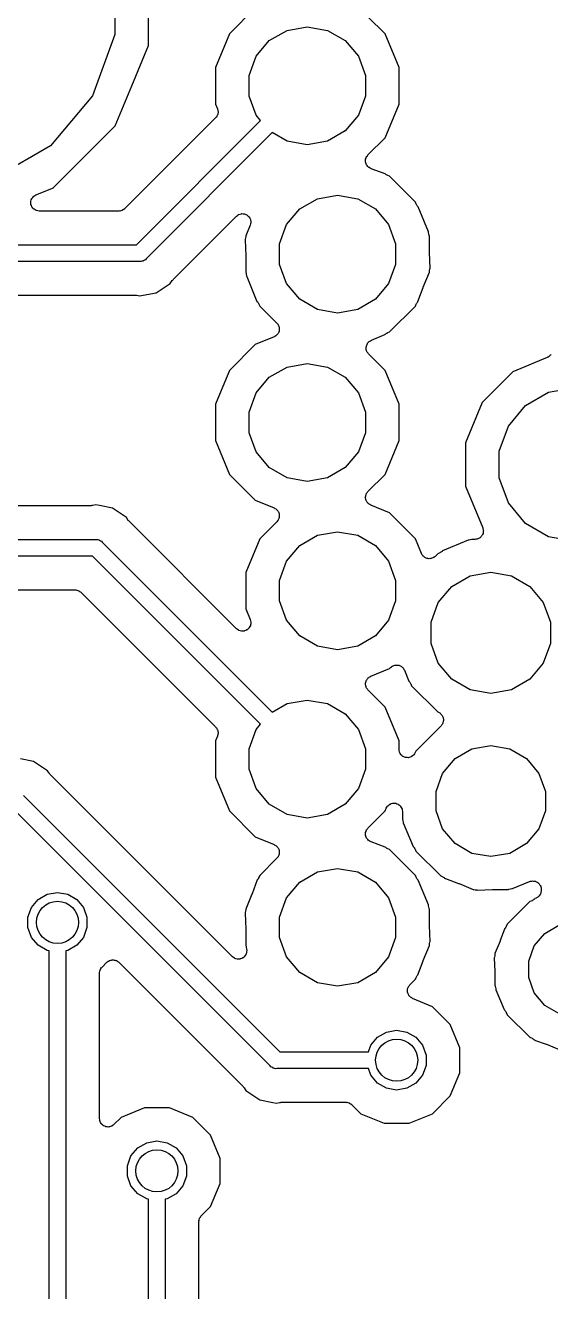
# Model space of a CAD drawing. Extents: x 240.1 to 314.9, y -176.2 to -102.8.
# Drawn here: x 255.87 to 263.79, y -139.48 to -120.37 of the extents above; entities that cross this region are included whole.
import ezdxf

# ---------------------------------------------------------------- set-up
doc = ezdxf.new("R2010")
doc.units = 0
doc.header["$MEASUREMENT"] = 0
doc.layers.add('BLACK', color=7, linetype='CONTINUOUS')

msp = doc.modelspace()

# ---------------------------------------------------------------- linework, layer by layer
at = {"layer": 'BLACK', "linetype": 'CONTINUOUS'}
for p, q in [((257.22, -119.521), (257.22, -120.509)), ((257.728, -120.678), (257.728, -120.02)), ((259.337, -120.111), (258.948, -120.501)), ((259.817, -120.449), (260.121, -120.395)), ((260.121, -120.395), (260.426, -120.449)), ((261.295, -120.501), (261.037, -120.243)), ((257.22, -120.509), (256.882, -121.437)), ((258.948, -120.501), (258.737, -121.01)), ((259.549, -120.603), (259.817, -120.449)), ((260.426, -120.449), (260.693, -120.603)), ((261.506, -121.01), (261.295, -120.501)), ((257.474, -121.286), (257.728, -120.678)), ((259.351, -120.84), (259.549, -120.603)), ((260.693, -120.603), (260.892, -120.84)), ((259.245, -121.13), (259.351, -120.84)), ((260.892, -120.84), (260.998, -121.13)), ((258.737, -121.01), (258.737, -121.56)), ((259.245, -121.44), (259.245, -121.13)), ((260.998, -121.13), (260.998, -121.44)), ((261.506, -121.56), (261.506, -121.01)), ((257.224, -121.889), (257.474, -121.286)), ((257.474, -121.286), (257.474, -121.286)), ((257.474, -121.286), (257.474, -121.286)), ((256.882, -121.437), (256.248, -122.193)), ((259.351, -121.73), (259.245, -121.44)), ((260.998, -121.44), (260.892, -121.73)), ((258.737, -121.56), (258.766, -121.631)), ((258.764, -121.733), (258.756, -121.745)), ((258.766, -121.725), (258.764, -121.733)), ((258.766, -121.631), (258.768, -121.639)), ((258.77, -121.718), (258.766, -121.725)), ((258.768, -121.639), (258.772, -121.647)), ((258.772, -121.704), (258.77, -121.718)), ((258.772, -121.647), (258.773, -121.661)), ((258.776, -121.691), (258.772, -121.704)), ((258.773, -121.661), (258.776, -121.674)), ((258.776, -121.674), (258.775, -121.682)), ((258.775, -121.682), (258.776, -121.691)), ((259.417, -121.809), (259.351, -121.73)), ((260.892, -121.73), (260.693, -121.967)), ((261.295, -122.069), (261.506, -121.56)), ((256.291, -122.822), (257.224, -121.889)), ((258.739, -121.77), (257.371, -123.138)), ((257.544, -123.683), (259.417, -121.809)), ((258.744, -121.763), (258.739, -121.77)), ((258.75, -121.757), (258.744, -121.763)), ((258.756, -121.745), (258.75, -121.757)), ((259.594, -121.992), (257.69, -123.896)), ((259.817, -122.121), (259.594, -121.992)), ((260.693, -121.967), (260.426, -122.121)), ((261.037, -122.327), (261.295, -122.069)), ((256.248, -122.193), (255.392, -122.687)), ((260.121, -122.175), (259.817, -122.121)), ((260.426, -122.121), (260.121, -122.175)), ((261.001, -122.405), (261.002, -122.4)), ((261.002, -122.422), (261.001, -122.405)), ((261.002, -122.394), (261.008, -122.379)), ((261.002, -122.4), (261.002, -122.394)), ((261.002, -122.438), (261.002, -122.422)), ((261.004, -122.444), (261.002, -122.438)), ((261.005, -122.449), (261.004, -122.444)), ((261.012, -122.464), (261.005, -122.449)), ((261.008, -122.379), (261.012, -122.363)), ((261.012, -122.363), (261.015, -122.358)), ((261.017, -122.48), (261.012, -122.464)), ((261.015, -122.358), (261.017, -122.353)), ((261.017, -122.353), (261.028, -122.34)), ((261.021, -122.484), (261.017, -122.48)), ((261.023, -122.489), (261.021, -122.484)), ((261.035, -122.501), (261.023, -122.489)), ((261.028, -122.34), (261.037, -122.327)), ((261.046, -122.514), (261.035, -122.501)), ((261.05, -122.516), (261.046, -122.514)), ((261.054, -122.52), (261.05, -122.516)), ((261.069, -122.527), (261.054, -122.52)), ((261.084, -122.536), (261.069, -122.527)), ((261.295, -122.613), (261.084, -122.536)), ((261.297, -122.616), (261.295, -122.613)), ((261.307, -122.622), (261.297, -122.616)), ((261.316, -122.63), (261.307, -122.622)), ((261.326, -122.634), (261.316, -122.63)), ((261.335, -122.64), (261.326, -122.634)), ((261.363, -122.651), (261.335, -122.64)), ((261.752, -123.041), (261.363, -122.651)), ((256.028, -122.931), (256.291, -122.823)), ((256.291, -122.823), (256.291, -122.822)), ((255.951, -123.031), (255.952, -123.029)), ((255.952, -123.051), (255.951, -123.031)), ((255.952, -123.026), (255.958, -123.008)), ((255.952, -123.029), (255.952, -123.026)), ((255.952, -123.07), (255.952, -123.051)), ((255.953, -123.073), (255.952, -123.07)), ((255.958, -123.008), (255.964, -122.989)), ((255.964, -122.989), (255.966, -122.987)), ((255.966, -122.987), (255.967, -122.984)), ((255.967, -122.984), (255.979, -122.97)), ((255.979, -122.97), (255.991, -122.954)), ((255.991, -122.954), (255.993, -122.953)), ((255.993, -122.953), (255.995, -122.951)), ((255.995, -122.951), (256.012, -122.941)), ((256.012, -122.941), (256.028, -122.931)), ((260.007, -123.143), (260.274, -122.989)), ((260.274, -122.989), (260.579, -122.935)), ((260.579, -122.935), (260.883, -122.989)), ((260.883, -122.989), (261.151, -123.143)), ((261.764, -123.069), (261.752, -123.041)), ((261.769, -123.078), (261.764, -123.069)), ((255.953, -123.075), (255.953, -123.073)), ((255.96, -123.093), (255.953, -123.075)), ((255.967, -123.111), (255.96, -123.093)), ((255.968, -123.113), (255.967, -123.111)), ((255.969, -123.116), (255.968, -123.113)), ((255.983, -123.13), (255.969, -123.116)), ((255.995, -123.145), (255.983, -123.13)), ((255.997, -123.147), (255.995, -123.145)), ((255.999, -123.149), (255.997, -123.147)), ((256.016, -123.158), (255.999, -123.149)), ((256.033, -123.167), (256.016, -123.158)), ((256.036, -123.168), (256.033, -123.167)), ((256.038, -123.169), (256.036, -123.168)), ((256.058, -123.172), (256.038, -123.169)), ((256.077, -123.175), (256.058, -123.172)), ((257.281, -123.175), (256.077, -123.175)), ((257.286, -123.174), (257.281, -123.175)), ((257.292, -123.175), (257.286, -123.174)), ((257.308, -123.17), (257.292, -123.175)), ((257.324, -123.167), (257.308, -123.17)), ((257.329, -123.165), (257.324, -123.167)), ((257.334, -123.163), (257.329, -123.165)), ((257.348, -123.154), (257.334, -123.163)), ((257.362, -123.145), (257.348, -123.154)), ((257.366, -123.141), (257.362, -123.145)), ((257.371, -123.138), (257.366, -123.141)), ((258.098, -124.206), (259.054, -123.251)), ((259.054, -123.251), (259.069, -123.24)), ((259.069, -123.24), (259.085, -123.228)), ((259.085, -123.228), (259.087, -123.227)), ((259.087, -123.227), (259.09, -123.226)), ((259.09, -123.226), (259.108, -123.221)), ((259.108, -123.221), (259.127, -123.215)), ((259.127, -123.215), (259.13, -123.215)), ((259.13, -123.215), (259.132, -123.214)), ((259.132, -123.214), (259.152, -123.216)), ((259.152, -123.216), (259.171, -123.217)), ((259.171, -123.217), (259.174, -123.218)), ((259.174, -123.218), (259.176, -123.218)), ((259.176, -123.218), (259.194, -123.226)), ((259.194, -123.226), (259.212, -123.233)), ((259.212, -123.233), (259.214, -123.235)), ((259.214, -123.235), (259.216, -123.237)), ((259.216, -123.237), (259.23, -123.25)), ((259.23, -123.25), (259.244, -123.263)), ((259.808, -123.38), (260.007, -123.143)), ((261.151, -123.143), (261.349, -123.38)), ((261.773, -123.087), (261.769, -123.078)), ((261.781, -123.096), (261.773, -123.087)), ((261.787, -123.106), (261.781, -123.096)), ((261.794, -123.111), (261.787, -123.106)), ((261.95, -123.487), (261.794, -123.111)), ((259.261, -123.389), (259.194, -123.55)), ((259.244, -123.263), (259.245, -123.266)), ((259.245, -123.266), (259.247, -123.268)), ((259.247, -123.268), (259.256, -123.285)), ((259.256, -123.285), (259.265, -123.302)), ((259.265, -123.37), (259.261, -123.389)), ((259.265, -123.302), (259.265, -123.305)), ((259.265, -123.305), (259.266, -123.308)), ((259.27, -123.352), (259.265, -123.37)), ((259.266, -123.308), (259.268, -123.327)), ((259.268, -123.327), (259.27, -123.346)), ((259.27, -123.346), (259.27, -123.349)), ((259.27, -123.349), (259.27, -123.352)), ((259.702, -123.67), (259.808, -123.38)), ((261.349, -123.38), (261.455, -123.67)), ((259.187, -123.602), (259.184, -123.61)), ((259.184, -123.61), (259.194, -123.852)), ((259.191, -123.579), (259.187, -123.602)), ((259.187, -123.602), (259.187, -123.602)), ((259.187, -123.602), (259.187, -123.602)), ((259.194, -123.558), (259.191, -123.579)), ((259.194, -123.55), (259.194, -123.558)), ((259.194, -123.558), (259.194, -123.558)), ((259.194, -123.558), (259.194, -123.558)), ((261.95, -123.499), (261.95, -123.487)), ((261.955, -123.52), (261.95, -123.499)), ((261.95, -123.499), (261.95, -123.499)), ((261.95, -123.499), (261.95, -123.499)), ((261.96, -123.542), (261.955, -123.52)), ((261.963, -123.55), (261.96, -123.542)), ((261.96, -123.542), (261.96, -123.542)), ((261.96, -123.542), (261.96, -123.542)), ((261.963, -123.792), (261.963, -123.55)), ((253.956, -123.683), (257.544, -123.683)), ((259.702, -123.98), (259.702, -123.67)), ((261.455, -123.67), (261.455, -123.98)), ((261.963, -123.795), (261.963, -123.792)), ((261.963, -123.798), (261.963, -123.795)), ((261.974, -124.04), (261.963, -123.798)), ((257.591, -123.937), (253.909, -123.937)), ((257.608, -123.938), (257.591, -123.937)), ((257.624, -123.934), (257.608, -123.938)), ((257.641, -123.931), (257.624, -123.934)), ((257.645, -123.928), (257.641, -123.931)), ((257.651, -123.927), (257.645, -123.928)), ((257.665, -123.917), (257.651, -123.927)), ((257.679, -123.909), (257.665, -123.917)), ((257.69, -123.896), (257.679, -123.909)), ((259.194, -123.852), (259.194, -123.855)), ((259.194, -123.855), (259.194, -123.858)), ((259.194, -123.858), (259.194, -124.1)), ((259.808, -124.27), (259.702, -123.98)), ((261.455, -123.98), (261.349, -124.27)), ((258.083, -124.225), (258.091, -124.216)), ((258.091, -124.216), (258.098, -124.206)), ((259.194, -124.1), (259.198, -124.108)), ((259.198, -124.108), (259.198, -124.108)), ((259.198, -124.108), (259.198, -124.108)), ((259.198, -124.108), (259.202, -124.129)), ((259.202, -124.129), (259.207, -124.151)), ((259.207, -124.151), (259.207, -124.151)), ((259.207, -124.151), (259.207, -124.151)), ((259.207, -124.151), (259.208, -124.163)), ((259.208, -124.163), (259.363, -124.539)), ((261.87, -124.325), (261.963, -124.1)), ((261.963, -124.092), (261.967, -124.07)), ((261.963, -124.1), (261.963, -124.092)), ((261.963, -124.092), (261.963, -124.092)), ((261.963, -124.092), (261.963, -124.092)), ((261.967, -124.07), (261.971, -124.048)), ((261.971, -124.048), (261.974, -124.04)), ((261.971, -124.048), (261.971, -124.048)), ((261.971, -124.048), (261.971, -124.048)), ((257.647, -124.447), (257.844, -124.408)), ((257.844, -124.408), (258.054, -124.268)), ((258.054, -124.268), (258.083, -124.225)), ((260.007, -124.507), (259.808, -124.27)), ((261.349, -124.27), (261.151, -124.507)), ((261.791, -124.541), (261.868, -124.33)), ((261.868, -124.33), (261.869, -124.327)), ((261.869, -124.327), (261.87, -124.325)), ((253.978, -124.445), (257.521, -124.445)), ((257.521, -124.445), (257.534, -124.447)), ((257.534, -124.447), (257.546, -124.447)), ((257.546, -124.447), (257.596, -124.457)), ((257.596, -124.457), (257.647, -124.447)), ((257.647, -124.447), (257.647, -124.447)), ((259.363, -124.539), (259.37, -124.544)), ((259.37, -124.544), (259.376, -124.554)), ((259.376, -124.554), (259.384, -124.563)), ((259.384, -124.563), (259.388, -124.572)), ((259.388, -124.572), (259.393, -124.581)), ((259.393, -124.581), (259.405, -124.609)), ((260.274, -124.661), (260.007, -124.507)), ((261.151, -124.507), (260.883, -124.661)), ((261.752, -124.609), (261.764, -124.581)), ((261.764, -124.581), (261.769, -124.572)), ((261.769, -124.572), (261.773, -124.563)), ((261.773, -124.563), (261.781, -124.554)), ((261.781, -124.554), (261.787, -124.544)), ((261.787, -124.544), (261.791, -124.541)), ((259.405, -124.609), (259.663, -124.867)), ((260.579, -124.715), (260.274, -124.661)), ((260.883, -124.661), (260.579, -124.715)), ((261.363, -124.999), (261.752, -124.609)), ((259.663, -124.867), (259.67, -124.878)), ((259.67, -124.878), (259.68, -124.888)), ((259.68, -124.888), (259.683, -124.896)), ((259.683, -124.896), (259.688, -124.903)), ((259.688, -124.903), (259.691, -124.916)), ((259.691, -124.916), (259.697, -124.929)), ((259.696, -124.981), (259.695, -124.989)), ((259.699, -124.973), (259.696, -124.981)), ((259.697, -124.929), (259.697, -124.937)), ((259.697, -124.937), (259.699, -124.945)), ((259.699, -124.945), (259.698, -124.959)), ((259.698, -124.959), (259.699, -124.973)), ((259.621, -125.074), (259.337, -125.191)), ((259.633, -125.066), (259.621, -125.074)), ((259.646, -125.06), (259.633, -125.066)), ((259.651, -125.055), (259.646, -125.06)), ((259.659, -125.05), (259.651, -125.055)), ((259.667, -125.039), (259.659, -125.05)), ((259.677, -125.029), (259.667, -125.039)), ((259.68, -125.022), (259.677, -125.029)), ((259.685, -125.015), (259.68, -125.022)), ((259.69, -125.002), (259.685, -125.015)), ((259.695, -124.989), (259.69, -125.002)), ((261.029, -125.177), (261.032, -125.17)), ((261.032, -125.17), (261.042, -125.16)), ((261.042, -125.16), (261.05, -125.149)), ((261.05, -125.149), (261.057, -125.144)), ((261.057, -125.144), (261.063, -125.138)), ((261.063, -125.138), (261.076, -125.133)), ((261.076, -125.133), (261.088, -125.125)), ((261.088, -125.125), (261.293, -125.04)), ((261.293, -125.04), (261.297, -125.034)), ((261.297, -125.034), (261.307, -125.027)), ((261.307, -125.027), (261.316, -125.02)), ((261.316, -125.02), (261.326, -125.016)), ((261.326, -125.016), (261.335, -125.01)), ((261.335, -125.01), (261.363, -124.999)), ((259.337, -125.191), (258.948, -125.581)), ((261.01, -125.226), (261.013, -125.218)), ((261.011, -125.24), (261.01, -125.226)), ((261.01, -125.253), (261.011, -125.24)), ((261.012, -125.262), (261.01, -125.253)), ((261.012, -125.27), (261.012, -125.262)), ((261.017, -125.283), (261.012, -125.27)), ((261.013, -125.21), (261.019, -125.197)), ((261.013, -125.218), (261.013, -125.21)), ((261.021, -125.296), (261.017, -125.283)), ((261.019, -125.197), (261.023, -125.184)), ((261.026, -125.303), (261.021, -125.296)), ((261.023, -125.184), (261.029, -125.177)), ((261.029, -125.311), (261.026, -125.303)), ((261.038, -125.321), (261.029, -125.311)), ((261.046, -125.332), (261.038, -125.321)), ((261.295, -125.581), (261.046, -125.332)), ((263.778, -125.363), (263.766, -125.37)), ((263.783, -125.356), (263.778, -125.363)), ((263.789, -125.351), (263.783, -125.356)), ((263.796, -125.339), (263.789, -125.351)), ((259.549, -125.683), (259.817, -125.529)), ((259.817, -125.529), (260.121, -125.475)), ((260.121, -125.475), (260.426, -125.529)), ((260.426, -125.529), (260.693, -125.683)), ((263.741, -125.387), (263.225, -125.6)), ((263.748, -125.382), (263.741, -125.387)), ((263.755, -125.379), (263.748, -125.382)), ((263.766, -125.37), (263.755, -125.379)), ((258.948, -125.581), (258.737, -126.09)), ((259.351, -125.92), (259.549, -125.683)), ((260.693, -125.683), (260.892, -125.92)), ((261.506, -126.09), (261.295, -125.581)), ((263.225, -125.6), (262.76, -126.065)), ((259.245, -126.21), (259.351, -125.92)), ((260.892, -125.92), (260.998, -126.21)), ((263.414, -126.111), (263.763, -125.909)), ((263.763, -125.909), (264.16, -125.839)), ((258.737, -126.09), (258.737, -126.64)), ((261.506, -126.64), (261.506, -126.09)), ((262.76, -126.065), (262.509, -126.672)), ((263.155, -126.42), (263.414, -126.111)), ((259.245, -126.52), (259.245, -126.21)), ((260.998, -126.21), (260.998, -126.52)), ((263.017, -126.798), (263.155, -126.42)), ((258.737, -126.64), (258.948, -127.149)), ((259.351, -126.81), (259.245, -126.52)), ((260.998, -126.52), (260.892, -126.81)), ((261.295, -127.149), (261.506, -126.64)), ((262.509, -126.672), (262.509, -127.328)), ((259.549, -127.047), (259.351, -126.81)), ((260.892, -126.81), (260.693, -127.047)), ((263.017, -127.202), (263.017, -126.798)), ((259.817, -127.201), (259.549, -127.047)), ((260.693, -127.047), (260.426, -127.201)), ((258.948, -127.149), (259.337, -127.539)), ((260.121, -127.255), (259.817, -127.201)), ((260.426, -127.201), (260.121, -127.255)), ((261.037, -127.407), (261.295, -127.149)), ((263.155, -127.58), (263.017, -127.202)), ((261.003, -127.469), (261.009, -127.456)), ((261.009, -127.456), (261.012, -127.443)), ((261.012, -127.443), (261.017, -127.436)), ((261.017, -127.436), (261.02, -127.428)), ((261.02, -127.428), (261.03, -127.418)), ((261.03, -127.418), (261.037, -127.407)), ((262.509, -127.328), (262.769, -127.955)), ((256.859, -127.623), (253.46, -127.623)), ((256.872, -127.621), (256.859, -127.623)), ((256.884, -127.621), (256.872, -127.621)), ((256.934, -127.611), (256.884, -127.621)), ((256.985, -127.621), (256.934, -127.611)), ((257.182, -127.66), (256.985, -127.621)), ((256.985, -127.621), (256.985, -127.621)), ((259.337, -127.539), (259.621, -127.656)), ((259.621, -127.656), (259.633, -127.664)), ((261.001, -127.485), (261.003, -127.477)), ((261.002, -127.499), (261.001, -127.485)), ((261.001, -127.513), (261.002, -127.499)), ((261.004, -127.521), (261.001, -127.513)), ((261.003, -127.477), (261.003, -127.469)), ((261.005, -127.529), (261.004, -127.521)), ((261.01, -127.542), (261.005, -127.529)), ((261.015, -127.555), (261.01, -127.542)), ((261.02, -127.562), (261.015, -127.555)), ((261.023, -127.569), (261.02, -127.562)), ((261.033, -127.579), (261.023, -127.569)), ((261.041, -127.59), (261.033, -127.579)), ((261.049, -127.595), (261.041, -127.59)), ((261.054, -127.6), (261.049, -127.595)), ((261.067, -127.606), (261.054, -127.6)), ((261.079, -127.614), (261.067, -127.606)), ((261.363, -127.731), (261.079, -127.614)), ((263.414, -127.889), (263.155, -127.58)), ((257.392, -127.8), (257.182, -127.66)), ((257.421, -127.843), (257.392, -127.8)), ((257.429, -127.852), (257.421, -127.843)), ((259.633, -127.664), (259.646, -127.67)), ((259.646, -127.67), (259.651, -127.675)), ((259.651, -127.675), (259.659, -127.68)), ((259.659, -127.68), (259.667, -127.691)), ((259.667, -127.691), (259.677, -127.701)), ((259.68, -127.842), (259.67, -127.852)), ((259.677, -127.701), (259.68, -127.708)), ((259.68, -127.708), (259.685, -127.715)), ((259.683, -127.834), (259.68, -127.842)), ((259.688, -127.827), (259.683, -127.834)), ((259.685, -127.715), (259.69, -127.728)), ((259.691, -127.814), (259.688, -127.827)), ((259.69, -127.728), (259.695, -127.741)), ((259.697, -127.801), (259.691, -127.814)), ((259.695, -127.741), (259.696, -127.749)), ((259.696, -127.749), (259.699, -127.757)), ((259.699, -127.785), (259.697, -127.793)), ((259.697, -127.793), (259.697, -127.801)), ((259.699, -127.757), (259.698, -127.771)), ((259.698, -127.771), (259.699, -127.785)), ((261.752, -128.121), (261.363, -127.731)), ((257.437, -127.862), (257.429, -127.852)), ((259.054, -129.479), (257.437, -127.862)), ((259.663, -127.863), (259.405, -128.121)), ((259.67, -127.852), (259.663, -127.863)), ((260.274, -128.069), (260.579, -128.015)), ((260.579, -128.015), (260.883, -128.069)), ((262.769, -127.955), (262.772, -127.969)), ((262.772, -127.969), (262.776, -127.982)), ((262.774, -128.034), (262.773, -128.042)), ((262.776, -128.026), (262.774, -128.034)), ((262.776, -127.982), (262.776, -127.99)), ((262.776, -127.99), (262.778, -127.999)), ((262.778, -127.999), (262.776, -128.012)), ((262.776, -128.012), (262.776, -128.026)), ((263.763, -128.091), (263.414, -127.889)), ((253.39, -128.131), (256.929, -128.131)), ((256.929, -128.131), (256.946, -128.13)), ((256.946, -128.13), (256.962, -128.134)), ((256.962, -128.134), (256.979, -128.137)), ((256.979, -128.137), (256.984, -128.14)), ((256.984, -128.14), (256.989, -128.141)), ((256.989, -128.141), (257.003, -128.151)), ((257.003, -128.151), (257.017, -128.159)), ((257.017, -128.159), (257.028, -128.172)), ((257.028, -128.172), (259.594, -130.738)), ((259.405, -128.121), (259.194, -128.63)), ((259.808, -128.46), (260.007, -128.223)), ((260.007, -128.223), (260.274, -128.069)), ((260.883, -128.069), (261.151, -128.223)), ((261.151, -128.223), (261.349, -128.46)), ((261.845, -128.344), (261.752, -128.121)), ((262.548, -128.144), (262.161, -128.305)), ((262.559, -128.144), (262.548, -128.144)), ((262.58, -128.139), (262.559, -128.144)), ((262.559, -128.144), (262.559, -128.144)), ((262.559, -128.144), (262.559, -128.144)), ((262.602, -128.134), (262.58, -128.139)), ((262.61, -128.131), (262.602, -128.134)), ((262.602, -128.134), (262.602, -128.134)), ((262.602, -128.134), (262.602, -128.134)), ((262.651, -128.131), (262.61, -128.131)), ((262.665, -128.129), (262.651, -128.131)), ((262.679, -128.128), (262.665, -128.129)), ((262.687, -128.125), (262.679, -128.128)), ((262.695, -128.123), (262.687, -128.125)), ((262.707, -128.117), (262.695, -128.123)), ((262.72, -128.111), (262.707, -128.117)), ((262.726, -128.106), (262.72, -128.111)), ((262.733, -128.101), (262.726, -128.106)), ((262.742, -128.091), (262.733, -128.101)), ((262.752, -128.081), (262.742, -128.091)), ((262.756, -128.074), (262.752, -128.081)), ((262.761, -128.068), (262.756, -128.074)), ((262.766, -128.055), (262.761, -128.068)), ((262.773, -128.042), (262.766, -128.055)), ((264.16, -128.161), (263.763, -128.091)), ((256.882, -128.385), (253.437, -128.385)), ((259.417, -130.921), (256.882, -128.385)), ((261.852, -128.356), (261.845, -128.344)), ((261.858, -128.369), (261.852, -128.356)), ((261.864, -128.375), (261.858, -128.369)), ((261.868, -128.382), (261.864, -128.375)), ((261.879, -128.39), (261.868, -128.382)), ((261.889, -128.4), (261.879, -128.39)), ((261.897, -128.403), (261.889, -128.4)), ((261.903, -128.408), (261.897, -128.403)), ((261.917, -128.413), (261.903, -128.408)), ((261.929, -128.418), (261.917, -128.413)), ((261.938, -128.419), (261.929, -128.418)), ((261.946, -128.422), (261.938, -128.419)), ((261.959, -128.421), (261.946, -128.422)), ((261.973, -128.422), (261.959, -128.421)), ((261.981, -128.42), (261.973, -128.422)), ((261.99, -128.42), (261.981, -128.42)), ((262.002, -128.415), (261.99, -128.42)), ((262.016, -128.411), (262.002, -128.415)), ((262.023, -128.406), (262.016, -128.411)), ((262.03, -128.403), (262.023, -128.406)), ((262.041, -128.394), (262.03, -128.403)), ((262.052, -128.386), (262.041, -128.394)), ((262.092, -128.346), (262.052, -128.386)), ((262.119, -128.334), (262.092, -128.346)), ((262.127, -128.329), (262.119, -128.334)), ((262.137, -128.325), (262.127, -128.329)), ((262.146, -128.317), (262.137, -128.325)), ((262.156, -128.311), (262.146, -128.317)), ((262.161, -128.305), (262.156, -128.311)), ((259.702, -128.75), (259.808, -128.46)), ((261.349, -128.46), (261.455, -128.75)), ((259.194, -128.63), (259.194, -129.18)), ((259.702, -129.06), (259.702, -128.75)), ((261.455, -128.75), (261.455, -129.06)), ((262.302, -128.839), (262.577, -128.68)), ((262.577, -128.68), (262.89, -128.625)), ((262.89, -128.625), (263.203, -128.68)), ((263.203, -128.68), (263.478, -128.839)), ((255.459, -128.893), (256.619, -128.893)), ((256.619, -128.893), (256.624, -128.894)), ((256.624, -128.894), (256.63, -128.894)), ((256.63, -128.894), (256.646, -128.898)), ((256.646, -128.898), (256.662, -128.901)), ((256.662, -128.901), (256.667, -128.904)), ((256.667, -128.904), (256.673, -128.905)), ((256.673, -128.905), (256.686, -128.915)), ((256.686, -128.915), (256.701, -128.923)), ((256.701, -128.923), (256.704, -128.927)), ((256.704, -128.927), (256.709, -128.93)), ((256.709, -128.93), (258.739, -130.96)), ((262.098, -129.083), (262.302, -128.839)), ((263.478, -128.839), (263.682, -129.083)), ((259.194, -129.18), (259.261, -129.341)), ((259.808, -129.35), (259.702, -129.06)), ((261.455, -129.06), (261.349, -129.35)), ((261.989, -129.381), (262.098, -129.083)), ((263.682, -129.083), (263.791, -129.381)), ((259.261, -129.341), (259.265, -129.36)), ((259.265, -129.36), (259.27, -129.378)), ((259.27, -129.378), (259.27, -129.381)), ((260.007, -129.587), (259.808, -129.35)), ((261.349, -129.35), (261.151, -129.587)), ((259.069, -129.49), (259.054, -129.479)), ((259.085, -129.502), (259.069, -129.49)), ((259.087, -129.503), (259.085, -129.502)), ((259.09, -129.504), (259.087, -129.503)), ((259.108, -129.509), (259.09, -129.504)), ((259.127, -129.515), (259.108, -129.509)), ((259.13, -129.515), (259.127, -129.515)), ((259.132, -129.516), (259.13, -129.515)), ((259.152, -129.514), (259.132, -129.516)), ((259.171, -129.513), (259.152, -129.514)), ((259.174, -129.512), (259.171, -129.513)), ((259.176, -129.512), (259.174, -129.512)), ((259.194, -129.504), (259.176, -129.512)), ((259.212, -129.497), (259.194, -129.504)), ((259.214, -129.495), (259.212, -129.497)), ((259.216, -129.493), (259.214, -129.495)), ((259.23, -129.48), (259.216, -129.493)), ((259.244, -129.467), (259.23, -129.48)), ((259.245, -129.464), (259.244, -129.467)), ((259.247, -129.462), (259.245, -129.464)), ((259.256, -129.445), (259.247, -129.462)), ((259.265, -129.428), (259.256, -129.445)), ((259.266, -129.422), (259.265, -129.425)), ((259.265, -129.425), (259.265, -129.428)), ((259.268, -129.403), (259.266, -129.422)), ((259.27, -129.384), (259.268, -129.403)), ((259.27, -129.381), (259.27, -129.384)), ((261.989, -129.699), (261.989, -129.381)), ((263.791, -129.381), (263.791, -129.699)), ((260.274, -129.741), (260.007, -129.587)), ((260.579, -129.795), (260.274, -129.741)), ((260.883, -129.741), (260.579, -129.795)), ((261.151, -129.587), (260.883, -129.741)), ((262.098, -129.997), (261.989, -129.699)), ((263.791, -129.699), (263.682, -129.997)), ((261.079, -130.196), (261.363, -130.079)), ((261.363, -130.079), (261.379, -130.062)), ((261.379, -130.062), (261.39, -130.054)), ((261.39, -130.054), (261.4, -130.045)), ((261.4, -130.045), (261.408, -130.042)), ((261.408, -130.042), (261.415, -130.037)), ((261.415, -130.037), (261.428, -130.033)), ((261.428, -130.033), (261.441, -130.028)), ((261.441, -130.028), (261.45, -130.028)), ((261.45, -130.028), (261.458, -130.026)), ((261.458, -130.026), (261.471, -130.027)), ((261.471, -130.027), (261.485, -130.026)), ((261.485, -130.026), (261.493, -130.029)), ((261.493, -130.029), (261.502, -130.03)), ((261.502, -130.03), (261.514, -130.035)), ((261.514, -130.035), (261.527, -130.04)), ((261.527, -130.04), (261.534, -130.045)), ((261.534, -130.045), (261.542, -130.048)), ((261.542, -130.048), (261.551, -130.058)), ((261.551, -130.058), (261.562, -130.066)), ((261.562, -130.066), (261.567, -130.073)), ((261.567, -130.073), (261.573, -130.079)), ((261.573, -130.079), (261.579, -130.092)), ((261.579, -130.092), (261.586, -130.104)), ((261.586, -130.104), (261.655, -130.269)), ((262.302, -130.241), (262.098, -129.997)), ((263.682, -129.997), (263.478, -130.241)), ((261.001, -130.297), (261.004, -130.289)), ((261.002, -130.311), (261.001, -130.297)), ((261.001, -130.325), (261.002, -130.311)), ((261.003, -130.333), (261.001, -130.325)), ((261.003, -130.341), (261.003, -130.333)), ((261.004, -130.289), (261.005, -130.281)), ((261.005, -130.281), (261.01, -130.268)), ((261.01, -130.268), (261.015, -130.255)), ((261.015, -130.255), (261.02, -130.248)), ((261.02, -130.248), (261.023, -130.241)), ((261.023, -130.241), (261.033, -130.231)), ((261.033, -130.231), (261.041, -130.22)), ((261.041, -130.22), (261.049, -130.215)), ((261.049, -130.215), (261.054, -130.21)), ((261.054, -130.21), (261.067, -130.204)), ((261.067, -130.204), (261.079, -130.196)), ((261.655, -130.269), (261.661, -130.274)), ((261.661, -130.274), (261.667, -130.284)), ((261.667, -130.284), (261.675, -130.293)), ((261.675, -130.293), (261.679, -130.303)), ((261.679, -130.303), (261.684, -130.311)), ((261.684, -130.311), (261.696, -130.338)), ((262.577, -130.4), (262.302, -130.241)), ((263.478, -130.241), (263.203, -130.4)), ((261.009, -130.354), (261.003, -130.341)), ((261.012, -130.367), (261.009, -130.354)), ((261.017, -130.374), (261.012, -130.367)), ((261.02, -130.382), (261.017, -130.374)), ((261.03, -130.392), (261.02, -130.382)), ((261.037, -130.403), (261.03, -130.392)), ((261.295, -130.661), (261.037, -130.403)), ((261.696, -130.338), (262.092, -130.734)), ((262.89, -130.455), (262.577, -130.4)), ((263.203, -130.4), (262.89, -130.455)), ((259.594, -130.738), (259.817, -130.609)), ((259.817, -130.609), (260.121, -130.555)), ((260.121, -130.555), (260.426, -130.609)), ((260.426, -130.609), (260.693, -130.763)), ((261.506, -131.17), (261.295, -130.661)), ((260.693, -130.763), (260.892, -131)), ((262.092, -130.734), (262.099, -130.737)), ((262.099, -130.737), (262.11, -130.745)), ((262.11, -130.745), (262.123, -130.75)), ((262.123, -130.75), (262.129, -130.756)), ((262.129, -130.756), (262.136, -130.761)), ((262.136, -130.761), (262.144, -130.772)), ((262.144, -130.772), (262.154, -130.782)), ((262.154, -130.782), (262.158, -130.789)), ((262.158, -130.789), (262.163, -130.796)), ((262.163, -130.796), (262.167, -130.809)), ((262.169, -130.895), (262.165, -130.908)), ((262.167, -130.809), (262.173, -130.822)), ((262.174, -130.882), (262.169, -130.895)), ((262.173, -130.822), (262.173, -130.83)), ((262.173, -130.83), (262.176, -130.838)), ((262.177, -130.866), (262.174, -130.874)), ((262.174, -130.874), (262.174, -130.882)), ((262.176, -130.838), (262.175, -130.852)), ((262.175, -130.852), (262.177, -130.866)), ((258.739, -130.96), (258.744, -130.967)), ((258.744, -130.967), (258.75, -130.973)), ((258.75, -130.973), (258.756, -130.985)), ((258.756, -130.985), (258.764, -130.997)), ((258.764, -130.997), (258.766, -131.005)), ((258.766, -131.005), (258.77, -131.012)), ((258.768, -131.091), (258.766, -131.099)), ((258.772, -131.083), (258.768, -131.091)), ((258.77, -131.012), (258.772, -131.026)), ((258.772, -131.026), (258.776, -131.039)), ((258.773, -131.069), (258.772, -131.083)), ((258.776, -131.056), (258.773, -131.069)), ((258.776, -131.039), (258.775, -131.048)), ((258.775, -131.048), (258.776, -131.056)), ((259.245, -131.29), (259.351, -131)), ((259.351, -131), (259.417, -130.921)), ((260.892, -131), (260.998, -131.29)), ((262.14, -130.944), (261.76, -131.325)), ((262.148, -130.933), (262.14, -130.944)), ((262.157, -130.923), (262.148, -130.933)), ((262.16, -130.915), (262.157, -130.923)), ((262.165, -130.908), (262.16, -130.915)), ((258.766, -131.099), (258.737, -131.17)), ((258.737, -131.17), (258.737, -131.72)), ((261.506, -131.299), (261.506, -131.17)), ((262.603, -131.292), (262.89, -131.242)), ((262.89, -131.242), (263.177, -131.292)), ((255.993, -131.482), (255.795, -131.443)), ((259.245, -131.6), (259.245, -131.29)), ((260.998, -131.29), (260.998, -131.6)), ((261.509, -131.318), (261.506, -131.299)), ((261.512, -131.337), (261.509, -131.318)), ((261.513, -131.34), (261.512, -131.337)), ((261.513, -131.342), (261.513, -131.34)), ((261.523, -131.359), (261.513, -131.342)), ((261.532, -131.376), (261.523, -131.359)), ((261.534, -131.378), (261.532, -131.376)), ((261.535, -131.381), (261.534, -131.378)), ((261.55, -131.393), (261.535, -131.381)), ((261.564, -131.406), (261.55, -131.393)), ((261.567, -131.407), (261.564, -131.406)), ((261.569, -131.409), (261.567, -131.407)), ((261.587, -131.416), (261.569, -131.409)), ((261.605, -131.423), (261.587, -131.416)), ((261.608, -131.423), (261.605, -131.423)), ((261.611, -131.424), (261.608, -131.423)), ((261.63, -131.424), (261.611, -131.424)), ((261.649, -131.425), (261.63, -131.424)), ((261.652, -131.424), (261.649, -131.425)), ((261.655, -131.424), (261.652, -131.424)), ((261.673, -131.417), (261.655, -131.424)), ((261.691, -131.412), (261.673, -131.417)), ((261.694, -131.41), (261.691, -131.412)), ((261.696, -131.409), (261.694, -131.41)), ((261.711, -131.396), (261.696, -131.409)), ((261.726, -131.385), (261.711, -131.396)), ((261.728, -131.382), (261.726, -131.385)), ((261.73, -131.381), (261.728, -131.382)), ((261.74, -131.364), (261.73, -131.381)), ((261.75, -131.348), (261.74, -131.364)), ((261.76, -131.325), (261.75, -131.348)), ((262.164, -131.661), (262.351, -131.438)), ((262.351, -131.438), (262.603, -131.292)), ((263.177, -131.292), (263.429, -131.438)), ((263.429, -131.438), (263.616, -131.661)), ((256.203, -131.622), (255.993, -131.482)), ((256.231, -131.665), (256.203, -131.622)), ((256.24, -131.674), (256.231, -131.665)), ((259.351, -131.89), (259.245, -131.6)), ((260.998, -131.6), (260.892, -131.89)), ((262.065, -131.934), (262.164, -131.661)), ((263.616, -131.661), (263.715, -131.934)), ((256.247, -131.684), (256.24, -131.674)), ((258.991, -134.429), (256.247, -131.684)), ((258.737, -131.72), (258.948, -132.229)), ((255.838, -131.994), (259.707, -135.863)), ((259.549, -132.127), (259.351, -131.89)), ((260.892, -131.89), (260.693, -132.127)), ((262.065, -132.226), (262.065, -131.934)), ((263.715, -131.934), (263.715, -132.226)), ((259.561, -136.076), (255.692, -132.207)), ((258.948, -132.229), (259.337, -132.619)), ((259.817, -132.281), (259.549, -132.127)), ((260.693, -132.127), (260.426, -132.281)), ((261.037, -132.487), (261.295, -132.229)), ((261.295, -132.229), (261.312, -132.188)), ((261.312, -132.188), (261.323, -132.171)), ((261.323, -132.171), (261.332, -132.155)), ((261.332, -132.155), (261.334, -132.153)), ((261.334, -132.153), (261.336, -132.15)), ((261.336, -132.15), (261.351, -132.139)), ((261.351, -132.139), (261.366, -132.126)), ((261.366, -132.126), (261.369, -132.125)), ((261.369, -132.125), (261.371, -132.124)), ((261.371, -132.124), (261.389, -132.118)), ((261.389, -132.118), (261.407, -132.111)), ((261.407, -132.111), (261.41, -132.111)), ((261.41, -132.111), (261.413, -132.11)), ((261.413, -132.11), (261.432, -132.111)), ((261.432, -132.111), (261.452, -132.111)), ((261.452, -132.111), (261.454, -132.112)), ((261.454, -132.112), (261.457, -132.112)), ((261.457, -132.112), (261.475, -132.12)), ((261.475, -132.12), (261.493, -132.126)), ((261.493, -132.126), (261.495, -132.128)), ((261.495, -132.128), (261.498, -132.129)), ((261.498, -132.129), (261.512, -132.142)), ((261.512, -132.142), (261.527, -132.155)), ((261.527, -132.155), (261.528, -132.157)), ((261.528, -132.157), (261.53, -132.159)), ((261.53, -132.159), (261.539, -132.176)), ((261.539, -132.176), (261.549, -132.193)), ((261.549, -132.193), (261.549, -132.196)), ((261.549, -132.196), (261.551, -132.198)), ((261.551, -132.198), (261.553, -132.217)), ((261.553, -132.217), (261.556, -132.236)), ((261.556, -132.236), (261.556, -132.345)), ((262.164, -132.499), (262.065, -132.226)), ((263.715, -132.226), (263.616, -132.499)), ((260.121, -132.335), (259.817, -132.281)), ((260.426, -132.281), (260.121, -132.335)), ((261.556, -132.345), (261.56, -132.354)), ((261.56, -132.354), (261.565, -132.376)), ((261.565, -132.376), (261.57, -132.397)), ((261.57, -132.397), (261.57, -132.409)), ((261.57, -132.409), (261.717, -132.763)), ((259.337, -132.619), (259.621, -132.736)), ((261.001, -132.565), (261.002, -132.56)), ((261.002, -132.582), (261.001, -132.565)), ((261.002, -132.554), (261.008, -132.539)), ((261.002, -132.56), (261.002, -132.554)), ((261.002, -132.598), (261.002, -132.582)), ((261.004, -132.604), (261.002, -132.598)), ((261.005, -132.609), (261.004, -132.604)), ((261.012, -132.624), (261.005, -132.609)), ((261.008, -132.539), (261.012, -132.523)), ((261.012, -132.523), (261.015, -132.518)), ((261.017, -132.64), (261.012, -132.624)), ((261.015, -132.518), (261.017, -132.513)), ((261.017, -132.513), (261.028, -132.5)), ((261.028, -132.5), (261.037, -132.487)), ((262.351, -132.722), (262.164, -132.499)), ((263.616, -132.499), (263.429, -132.722)), ((259.621, -132.736), (259.633, -132.744)), ((259.633, -132.744), (259.646, -132.75)), ((259.646, -132.75), (259.651, -132.755)), ((259.651, -132.755), (259.659, -132.76)), ((259.659, -132.76), (259.667, -132.771)), ((259.667, -132.771), (259.677, -132.781)), ((259.677, -132.781), (259.68, -132.788)), ((259.68, -132.788), (259.685, -132.795)), ((259.685, -132.795), (259.69, -132.808)), ((259.69, -132.808), (259.695, -132.821)), ((261.021, -132.644), (261.017, -132.64)), ((261.023, -132.649), (261.021, -132.644)), ((261.035, -132.661), (261.023, -132.649)), ((261.046, -132.674), (261.035, -132.661)), ((261.05, -132.676), (261.046, -132.674)), ((261.054, -132.68), (261.05, -132.676)), ((261.069, -132.687), (261.054, -132.68)), ((261.084, -132.696), (261.069, -132.687)), ((261.295, -132.773), (261.084, -132.696)), ((261.297, -132.776), (261.295, -132.773)), ((261.307, -132.782), (261.297, -132.776)), ((261.316, -132.79), (261.307, -132.782)), ((261.326, -132.794), (261.316, -132.79)), ((261.335, -132.8), (261.326, -132.794)), ((261.363, -132.811), (261.335, -132.8)), ((261.752, -133.201), (261.363, -132.811)), ((261.717, -132.763), (261.723, -132.768)), ((261.723, -132.768), (261.729, -132.777)), ((261.729, -132.777), (261.737, -132.785)), ((261.737, -132.785), (261.741, -132.796)), ((261.741, -132.796), (261.747, -132.805)), ((261.747, -132.805), (261.76, -132.835)), ((262.603, -132.868), (262.351, -132.722)), ((263.429, -132.722), (263.177, -132.868)), ((259.663, -132.943), (259.405, -133.201)), ((259.67, -132.932), (259.663, -132.943)), ((259.68, -132.922), (259.67, -132.932)), ((259.683, -132.914), (259.68, -132.922)), ((259.688, -132.907), (259.683, -132.914)), ((259.691, -132.894), (259.688, -132.907)), ((259.697, -132.881), (259.691, -132.894)), ((259.695, -132.821), (259.696, -132.829)), ((259.696, -132.829), (259.699, -132.837)), ((259.699, -132.865), (259.697, -132.873)), ((259.697, -132.873), (259.697, -132.881)), ((259.699, -132.837), (259.698, -132.851)), ((259.698, -132.851), (259.699, -132.865)), ((261.76, -132.835), (262.135, -133.21)), ((262.89, -132.918), (262.603, -132.868)), ((263.177, -132.868), (262.89, -132.918)), ((260.007, -133.303), (260.274, -133.149)), ((260.274, -133.149), (260.579, -133.095)), ((260.579, -133.095), (260.883, -133.149)), ((260.883, -133.149), (261.151, -133.303)), ((259.366, -133.269), (259.289, -133.48)), ((259.37, -133.266), (259.366, -133.269)), ((259.376, -133.256), (259.37, -133.266)), ((259.384, -133.247), (259.376, -133.256)), ((259.388, -133.238), (259.384, -133.247)), ((259.393, -133.229), (259.388, -133.238)), ((259.405, -133.201), (259.393, -133.229)), ((259.808, -133.54), (260.007, -133.303)), ((261.151, -133.303), (261.349, -133.54)), ((261.764, -133.229), (261.752, -133.201)), ((261.769, -133.238), (261.764, -133.229)), ((261.773, -133.247), (261.769, -133.238)), ((261.781, -133.256), (261.773, -133.247)), ((261.787, -133.266), (261.781, -133.256)), ((261.794, -133.271), (261.787, -133.266)), ((261.95, -133.647), (261.794, -133.271)), ((262.135, -133.21), (262.165, -133.223)), ((262.165, -133.223), (262.174, -133.229)), ((262.174, -133.229), (262.185, -133.233)), ((262.185, -133.233), (262.193, -133.241)), ((262.193, -133.241), (262.202, -133.247)), ((262.202, -133.247), (262.205, -133.25)), ((262.205, -133.25), (262.405, -133.323)), ((262.405, -133.323), (262.408, -133.324)), ((262.408, -133.324), (262.411, -133.325)), ((262.411, -133.325), (262.625, -133.413)), ((263.219, -133.4), (263.476, -133.293)), ((263.476, -133.293), (263.49, -133.29)), ((263.49, -133.29), (263.503, -133.286)), ((263.503, -133.286), (263.511, -133.286)), ((263.511, -133.286), (263.519, -133.284)), ((263.519, -133.284), (263.533, -133.286)), ((263.533, -133.286), (263.547, -133.286)), ((263.547, -133.286), (263.555, -133.288)), ((263.555, -133.288), (263.563, -133.29)), ((263.563, -133.29), (263.575, -133.296)), ((263.575, -133.296), (263.588, -133.301)), ((263.588, -133.301), (263.595, -133.306)), ((263.595, -133.306), (263.602, -133.31)), ((263.602, -133.31), (263.612, -133.32)), ((263.612, -133.32), (263.622, -133.329)), ((263.622, -133.329), (263.626, -133.336)), ((263.626, -133.336), (263.632, -133.342)), ((263.632, -133.342), (263.637, -133.355)), ((263.637, -133.355), (263.644, -133.367)), ((263.644, -133.367), (263.646, -133.375)), ((263.646, -133.375), (263.649, -133.383)), ((263.649, -133.383), (263.65, -133.397)), ((255.962, -133.684), (256.063, -133.564)), ((256.063, -133.564), (256.199, -133.486)), ((256.199, -133.486), (256.353, -133.459)), ((256.353, -133.459), (256.507, -133.486)), ((256.507, -133.486), (256.643, -133.564)), ((256.643, -133.564), (256.744, -133.684)), ((259.287, -133.485), (259.194, -133.71)), ((259.288, -133.483), (259.287, -133.485)), ((259.289, -133.48), (259.288, -133.483)), ((259.702, -133.83), (259.808, -133.54)), ((261.349, -133.54), (261.455, -133.83)), ((262.625, -133.413), (262.634, -133.413)), ((262.634, -133.413), (262.656, -133.417)), ((262.656, -133.417), (262.677, -133.421)), ((262.677, -133.421), (262.678, -133.421)), ((262.678, -133.421), (262.678, -133.421)), ((262.678, -133.421), (262.678, -133.421)), ((262.678, -133.421), (262.687, -133.424)), ((262.687, -133.424), (262.918, -133.414)), ((262.918, -133.414), (262.921, -133.414)), ((262.921, -133.414), (262.924, -133.413)), ((262.924, -133.413), (263.155, -133.413)), ((263.155, -133.413), (263.164, -133.41)), ((263.164, -133.41), (263.186, -133.405)), ((263.186, -133.405), (263.207, -133.4)), ((263.207, -133.4), (263.219, -133.4)), ((263.524, -133.575), (263.512, -133.583)), ((263.537, -133.569), (263.524, -133.575)), ((263.542, -133.563), (263.537, -133.569)), ((263.549, -133.559), (263.542, -133.563)), ((263.555, -133.551), (263.549, -133.559)), ((263.574, -133.544), (263.555, -133.551)), ((263.581, -133.539), (263.574, -133.544)), ((263.588, -133.536), (263.581, -133.539)), ((263.599, -133.527), (263.588, -133.536)), ((263.611, -133.52), (263.599, -133.527)), ((263.616, -133.513), (263.611, -133.52)), ((263.622, -133.508), (263.616, -133.513)), ((263.629, -133.496), (263.622, -133.508)), ((263.638, -133.485), (263.629, -133.496)), ((263.64, -133.477), (263.638, -133.485)), ((263.644, -133.47), (263.64, -133.477)), ((263.647, -133.456), (263.644, -133.47)), ((263.651, -133.443), (263.647, -133.456)), ((263.65, -133.397), (263.652, -133.411)), ((263.652, -133.426), (263.651, -133.434)), ((263.651, -133.434), (263.651, -133.443)), ((263.652, -133.411), (263.652, -133.426)), ((255.908, -133.832), (255.962, -133.684)), ((256.744, -133.684), (256.798, -133.832)), ((259.187, -133.762), (259.184, -133.77)), ((259.184, -133.77), (259.194, -134.012)), ((259.191, -133.739), (259.187, -133.762)), ((259.187, -133.762), (259.187, -133.762)), ((259.187, -133.762), (259.187, -133.762)), ((259.194, -133.718), (259.191, -133.739)), ((259.194, -133.71), (259.194, -133.718)), ((259.194, -133.718), (259.194, -133.718)), ((259.194, -133.718), (259.194, -133.718)), ((261.95, -133.659), (261.95, -133.647)), ((261.955, -133.679), (261.95, -133.659)), ((261.95, -133.659), (261.95, -133.659)), ((261.95, -133.659), (261.95, -133.659)), ((261.96, -133.702), (261.955, -133.679)), ((261.963, -133.71), (261.96, -133.702)), ((261.96, -133.702), (261.96, -133.702)), ((261.96, -133.702), (261.96, -133.702)), ((261.963, -133.952), (261.963, -133.71)), ((263.477, -133.597), (263.137, -133.937)), ((263.512, -133.583), (263.477, -133.597)), ((255.908, -133.988), (255.908, -133.832)), ((256.798, -133.832), (256.798, -133.988)), ((259.702, -134.14), (259.702, -133.83)), ((261.455, -133.83), (261.455, -134.14)), ((261.963, -133.955), (261.963, -133.952)), ((261.963, -133.958), (261.963, -133.955)), ((261.974, -134.2), (261.963, -133.958)), ((263.137, -133.937), (263.123, -133.972)), ((263.704, -134.077), (263.917, -133.953)), ((255.962, -134.136), (255.908, -133.988)), ((256.063, -134.256), (255.962, -134.136)), ((256.744, -134.136), (256.643, -134.256)), ((256.798, -133.988), (256.744, -134.136)), ((259.194, -134.012), (259.194, -134.015)), ((259.194, -134.015), (259.194, -134.018)), ((259.194, -134.018), (259.194, -134.26)), ((259.808, -134.43), (259.702, -134.14)), ((261.455, -134.14), (261.349, -134.43)), ((263.095, -134.012), (263.034, -134.185)), ((263.099, -134.009), (263.095, -134.012)), ((263.103, -134.002), (263.099, -134.009)), ((263.109, -133.997), (263.103, -134.002)), ((263.115, -133.984), (263.109, -133.997)), ((263.123, -133.972), (263.115, -133.984)), ((263.546, -134.265), (263.704, -134.077)), ((256.199, -134.334), (256.063, -134.256)), ((256.226, -134.339), (256.199, -134.334)), ((256.226, -148.739), (256.226, -134.339)), ((256.507, -134.334), (256.48, -134.339)), ((256.48, -134.339), (256.48, -148.993)), ((256.643, -134.256), (256.507, -134.334)), ((259.194, -134.26), (259.198, -134.268)), ((259.198, -134.268), (259.198, -134.268)), ((259.198, -134.268), (259.198, -134.268)), ((259.198, -134.268), (259.202, -134.29)), ((259.202, -134.29), (259.207, -134.311)), ((259.208, -134.333), (259.206, -134.352)), ((259.207, -134.311), (259.207, -134.311)), ((259.207, -134.311), (259.207, -134.311)), ((259.207, -134.311), (259.208, -134.333)), ((261.87, -134.485), (261.963, -134.26)), ((261.963, -134.252), (261.967, -134.229)), ((261.963, -134.26), (261.963, -134.252)), ((261.963, -134.252), (261.963, -134.252)), ((261.963, -134.252), (261.963, -134.252)), ((261.967, -134.229), (261.971, -134.208)), ((261.971, -134.208), (261.974, -134.2)), ((261.971, -134.208), (261.971, -134.208)), ((261.971, -134.208), (261.971, -134.208)), ((263.031, -134.192), (262.953, -134.38)), ((263.032, -134.188), (263.031, -134.192)), ((263.034, -134.185), (263.032, -134.188)), ((263.462, -134.497), (263.546, -134.265)), ((257.025, -134.585), (257.099, -134.511)), ((257.099, -134.511), (257.108, -134.505)), ((257.108, -134.505), (257.116, -134.497)), ((257.116, -134.497), (257.126, -134.493)), ((257.126, -134.493), (257.135, -134.486)), ((257.135, -134.486), (257.145, -134.483)), ((257.145, -134.483), (257.156, -134.479)), ((257.156, -134.479), (257.167, -134.478)), ((257.167, -134.478), (257.177, -134.475)), ((257.177, -134.475), (257.188, -134.476)), ((257.188, -134.476), (257.199, -134.475)), ((257.199, -134.475), (257.21, -134.478)), ((257.21, -134.478), (257.221, -134.479)), ((257.221, -134.479), (257.231, -134.483)), ((257.231, -134.483), (257.242, -134.486)), ((257.242, -134.486), (257.251, -134.493)), ((257.251, -134.493), (257.261, -134.497)), ((257.261, -134.497), (257.269, -134.505)), ((257.269, -134.505), (257.278, -134.511)), ((257.278, -134.511), (259.153, -136.386)), ((259.007, -134.44), (258.991, -134.429)), ((259.023, -134.451), (259.007, -134.44)), ((259.025, -134.452), (259.023, -134.451)), ((259.028, -134.454), (259.025, -134.452)), ((259.046, -134.459), (259.028, -134.454)), ((259.065, -134.465), (259.046, -134.459)), ((259.067, -134.465), (259.065, -134.465)), ((259.07, -134.465), (259.067, -134.465)), ((259.089, -134.464), (259.07, -134.465)), ((259.109, -134.463), (259.089, -134.464)), ((259.111, -134.462), (259.109, -134.463)), ((259.114, -134.461), (259.111, -134.462)), ((259.132, -134.453), (259.114, -134.461)), ((259.149, -134.446), (259.132, -134.453)), ((259.151, -134.444), (259.149, -134.446)), ((259.154, -134.443), (259.151, -134.444)), ((259.168, -134.429), (259.154, -134.443)), ((259.182, -134.416), (259.168, -134.429)), ((259.183, -134.414), (259.182, -134.416)), ((259.185, -134.412), (259.183, -134.414)), ((259.193, -134.394), (259.185, -134.412)), ((259.202, -134.377), (259.193, -134.394)), ((259.203, -134.374), (259.202, -134.377)), ((259.204, -134.372), (259.203, -134.374)), ((259.206, -134.352), (259.204, -134.372)), ((260.007, -134.667), (259.808, -134.43)), ((261.349, -134.43), (261.151, -134.667)), ((261.791, -134.701), (261.868, -134.49)), ((261.868, -134.49), (261.869, -134.487)), ((261.869, -134.487), (261.87, -134.485)), ((262.946, -134.434), (262.942, -134.446)), ((262.942, -134.446), (262.953, -134.649)), ((262.95, -134.413), (262.946, -134.434)), ((262.953, -134.392), (262.95, -134.413)), ((262.953, -134.38), (262.953, -134.392)), ((263.462, -134.743), (263.462, -134.497)), ((256.988, -134.664), (256.993, -134.648)), ((256.989, -134.669), (256.988, -134.664)), ((256.988, -134.675), (256.989, -134.669)), ((256.988, -136.871), (256.988, -134.675)), ((256.993, -134.648), (256.996, -134.631)), ((256.996, -134.631), (256.998, -134.626)), ((256.998, -134.626), (257, -134.621)), ((257, -134.621), (257.009, -134.607)), ((257.009, -134.607), (257.018, -134.593)), ((257.018, -134.593), (257.022, -134.589)), ((257.022, -134.589), (257.025, -134.585)), ((260.274, -134.821), (260.007, -134.667)), ((261.151, -134.667), (260.883, -134.821)), ((261.769, -134.732), (261.773, -134.723)), ((261.773, -134.723), (261.781, -134.714)), ((261.781, -134.714), (261.787, -134.704)), ((261.787, -134.704), (261.791, -134.701)), ((262.953, -134.649), (262.953, -134.653)), ((262.953, -134.653), (262.953, -134.656)), ((262.953, -134.656), (262.953, -134.86)), ((260.579, -134.875), (260.274, -134.821)), ((260.883, -134.821), (260.579, -134.875)), ((261.635, -134.914), (261.641, -134.901)), ((261.635, -134.922), (261.635, -134.914)), ((261.641, -134.901), (261.644, -134.888)), ((261.644, -134.888), (261.649, -134.881)), ((261.649, -134.881), (261.652, -134.873)), ((261.652, -134.873), (261.662, -134.863)), ((261.662, -134.863), (261.67, -134.852)), ((261.67, -134.852), (261.752, -134.769)), ((261.752, -134.769), (261.764, -134.741)), ((261.764, -134.741), (261.769, -134.732)), ((262.953, -134.86), (262.958, -134.871)), ((262.958, -134.871), (262.963, -134.892)), ((262.963, -134.892), (262.968, -134.913)), ((262.968, -134.913), (262.968, -134.929)), ((263.546, -134.975), (263.462, -134.743)), ((261.633, -134.93), (261.635, -134.922)), ((261.634, -134.944), (261.633, -134.93)), ((261.634, -134.958), (261.634, -134.944)), ((261.636, -134.966), (261.634, -134.958)), ((261.637, -134.974), (261.636, -134.966)), ((261.643, -134.987), (261.637, -134.974)), ((261.647, -135), (261.643, -134.987)), ((261.652, -135.007), (261.647, -135)), ((261.655, -135.014), (261.652, -135.007)), ((261.665, -135.024), (261.655, -135.014)), ((261.674, -135.035), (261.665, -135.024)), ((261.681, -135.04), (261.674, -135.035)), ((261.687, -135.045), (261.681, -135.04)), ((261.699, -135.051), (261.687, -135.045)), ((261.711, -135.059), (261.699, -135.051)), ((262.01, -135.183), (261.711, -135.059)), ((262.968, -134.929), (263.091, -135.225)), ((263.704, -135.163), (263.546, -134.975)), ((262.277, -135.45), (262.01, -135.183)), ((263.091, -135.225), (263.099, -135.231)), ((263.099, -135.231), (263.103, -135.238)), ((263.103, -135.238), (263.109, -135.243)), ((263.109, -135.243), (263.115, -135.256)), ((263.115, -135.256), (263.123, -135.268)), ((263.123, -135.268), (263.137, -135.303)), ((263.917, -135.286), (263.704, -135.163)), ((262.423, -135.801), (262.277, -135.45)), ((263.137, -135.303), (263.477, -135.643)), ((261.079, -135.764), (261.18, -135.644)), ((261.18, -135.644), (261.316, -135.566)), ((261.316, -135.566), (261.47, -135.539)), ((261.47, -135.539), (261.624, -135.566)), ((261.624, -135.566), (261.76, -135.644)), ((261.76, -135.644), (261.861, -135.764)), ((263.477, -135.643), (263.512, -135.657)), ((263.512, -135.657), (263.524, -135.665)), ((263.524, -135.665), (263.537, -135.671)), ((263.537, -135.671), (263.542, -135.677)), ((263.542, -135.677), (263.549, -135.681)), ((263.549, -135.681), (263.552, -135.685)), ((259.707, -135.863), (261.043, -135.863)), ((261.043, -135.863), (261.079, -135.764)), ((261.861, -135.764), (261.914, -135.912)), ((262.423, -136.179), (262.423, -135.801)), ((263.552, -135.685), (263.725, -135.746)), ((263.725, -135.746), (263.728, -135.748)), ((263.728, -135.748), (263.732, -135.749)), ((263.732, -135.749), (263.92, -135.826)), ((261.914, -135.912), (261.914, -136.068)), ((259.572, -136.089), (259.561, -136.076)), ((259.586, -136.097), (259.572, -136.089)), ((259.6, -136.107), (259.586, -136.097)), ((259.606, -136.108), (259.6, -136.107)), ((259.611, -136.111), (259.606, -136.108)), ((259.627, -136.114), (259.611, -136.111)), ((259.644, -136.118), (259.627, -136.114)), ((259.66, -136.117), (259.644, -136.118)), ((261.043, -136.117), (259.66, -136.117)), ((261.079, -136.216), (261.043, -136.117)), ((261.18, -136.336), (261.079, -136.216)), ((261.861, -136.216), (261.76, -136.336)), ((261.914, -136.068), (261.861, -136.216)), ((262.277, -136.53), (262.423, -136.179)), ((259.153, -136.386), (259.16, -136.396)), ((259.16, -136.396), (259.168, -136.405)), ((259.168, -136.405), (259.197, -136.448)), ((259.197, -136.448), (259.407, -136.588)), ((261.316, -136.414), (261.18, -136.336)), ((261.47, -136.441), (261.316, -136.414)), ((261.624, -136.414), (261.47, -136.441)), ((261.76, -136.336), (261.624, -136.414)), ((259.407, -136.588), (259.604, -136.627)), ((259.604, -136.627), (259.604, -136.627)), ((259.604, -136.627), (259.655, -136.637)), ((259.655, -136.637), (259.705, -136.627)), ((259.705, -136.627), (259.717, -136.627)), ((259.717, -136.627), (259.73, -136.625)), ((259.73, -136.625), (260.705, -136.625)), ((260.705, -136.625), (260.711, -136.626)), ((260.711, -136.626), (260.716, -136.625)), ((260.716, -136.625), (260.732, -136.63)), ((260.732, -136.63), (260.749, -136.633)), ((260.749, -136.633), (260.754, -136.635)), ((260.754, -136.635), (260.759, -136.637)), ((260.759, -136.637), (260.773, -136.646)), ((262.01, -136.797), (262.277, -136.53)), ((257.664, -136.707), (257.313, -136.853)), ((258.042, -136.707), (257.664, -136.707)), ((258.393, -136.853), (258.042, -136.707)), ((260.773, -136.646), (260.787, -136.655)), ((260.787, -136.655), (260.791, -136.659)), ((260.791, -136.659), (260.795, -136.662)), ((260.795, -136.662), (260.93, -136.797)), ((260.93, -136.797), (261.281, -136.942)), ((261.659, -136.942), (262.01, -136.797)), ((256.991, -136.888), (256.988, -136.871)), ((256.992, -136.904), (256.991, -136.888)), ((256.995, -136.909), (256.992, -136.904)), ((256.996, -136.915), (256.995, -136.909)), ((257.004, -136.929), (256.996, -136.915)), ((257.011, -136.944), (257.004, -136.929)), ((257.015, -136.948), (257.011, -136.944)), ((257.018, -136.953), (257.015, -136.948)), ((257.03, -136.964), (257.018, -136.953)), ((257.042, -136.975), (257.03, -136.964)), ((257.047, -136.978), (257.042, -136.975)), ((257.051, -136.981), (257.047, -136.978)), ((257.067, -136.987), (257.051, -136.981)), ((257.082, -136.994), (257.067, -136.987)), ((257.088, -136.995), (257.082, -136.994)), ((257.093, -136.996), (257.088, -136.995)), ((257.11, -136.996), (257.093, -136.996)), ((257.126, -136.998), (257.11, -136.996)), ((257.131, -136.996), (257.126, -136.998)), ((257.137, -136.996), (257.131, -136.996)), ((257.153, -136.991), (257.137, -136.996)), ((257.169, -136.986), (257.153, -136.991)), ((257.173, -136.983), (257.169, -136.986)), ((257.178, -136.981), (257.173, -136.983)), ((257.191, -136.971), (257.178, -136.981)), ((257.205, -136.961), (257.191, -136.971)), ((257.313, -136.853), (257.205, -136.961)), ((258.66, -137.12), (258.393, -136.853)), ((261.281, -136.942), (261.659, -136.942)), ((257.699, -137.236), (257.853, -137.209)), ((257.853, -137.209), (258.007, -137.236)), ((258.805, -137.471), (258.66, -137.12)), ((257.462, -137.434), (257.563, -137.314)), ((257.563, -137.314), (257.699, -137.236)), ((258.007, -137.236), (258.143, -137.314)), ((258.143, -137.314), (258.244, -137.434)), ((257.409, -137.582), (257.462, -137.434)), ((257.409, -137.738), (257.409, -137.582)), ((258.244, -137.434), (258.298, -137.582)), ((258.298, -137.582), (258.298, -137.738)), ((258.805, -137.849), (258.805, -137.471)), ((257.462, -137.886), (257.409, -137.738)), ((258.298, -137.738), (258.244, -137.886)), ((257.563, -138.006), (257.462, -137.886)), ((258.244, -137.886), (258.143, -138.006)), ((258.66, -138.2), (258.805, -137.849)), ((257.699, -138.084), (257.563, -138.006)), ((257.726, -138.089), (257.699, -138.084)), ((257.726, -143.399), (257.726, -138.089)), ((258.007, -138.084), (257.98, -138.089)), ((257.98, -138.089), (257.98, -145.481)), ((258.143, -138.006), (258.007, -138.084)), ((258.5, -138.371), (258.509, -138.357)), ((258.509, -138.357), (258.518, -138.343)), ((258.518, -138.343), (258.522, -138.339)), ((258.522, -138.339), (258.525, -138.335)), ((258.525, -138.335), (258.66, -138.2)), ((258.488, -138.414), (258.493, -138.398)), ((258.489, -138.419), (258.488, -138.414)), ((258.488, -138.425), (258.489, -138.419)), ((258.488, -145.145), (258.488, -138.425)), ((258.493, -138.398), (258.496, -138.381)), ((258.496, -138.381), (258.498, -138.376)), ((258.498, -138.376), (258.5, -138.371))]:
    msp.add_line(p, q, dxfattribs=at)
at = {"layer": 'BLACK'}
for centre in [(256.353, -133.91), (261.47, -135.99), (257.853, -137.66)]:
    msp.add_circle(centre, 0.318, dxfattribs=at)

doc.saveas('drawing.dxf')
